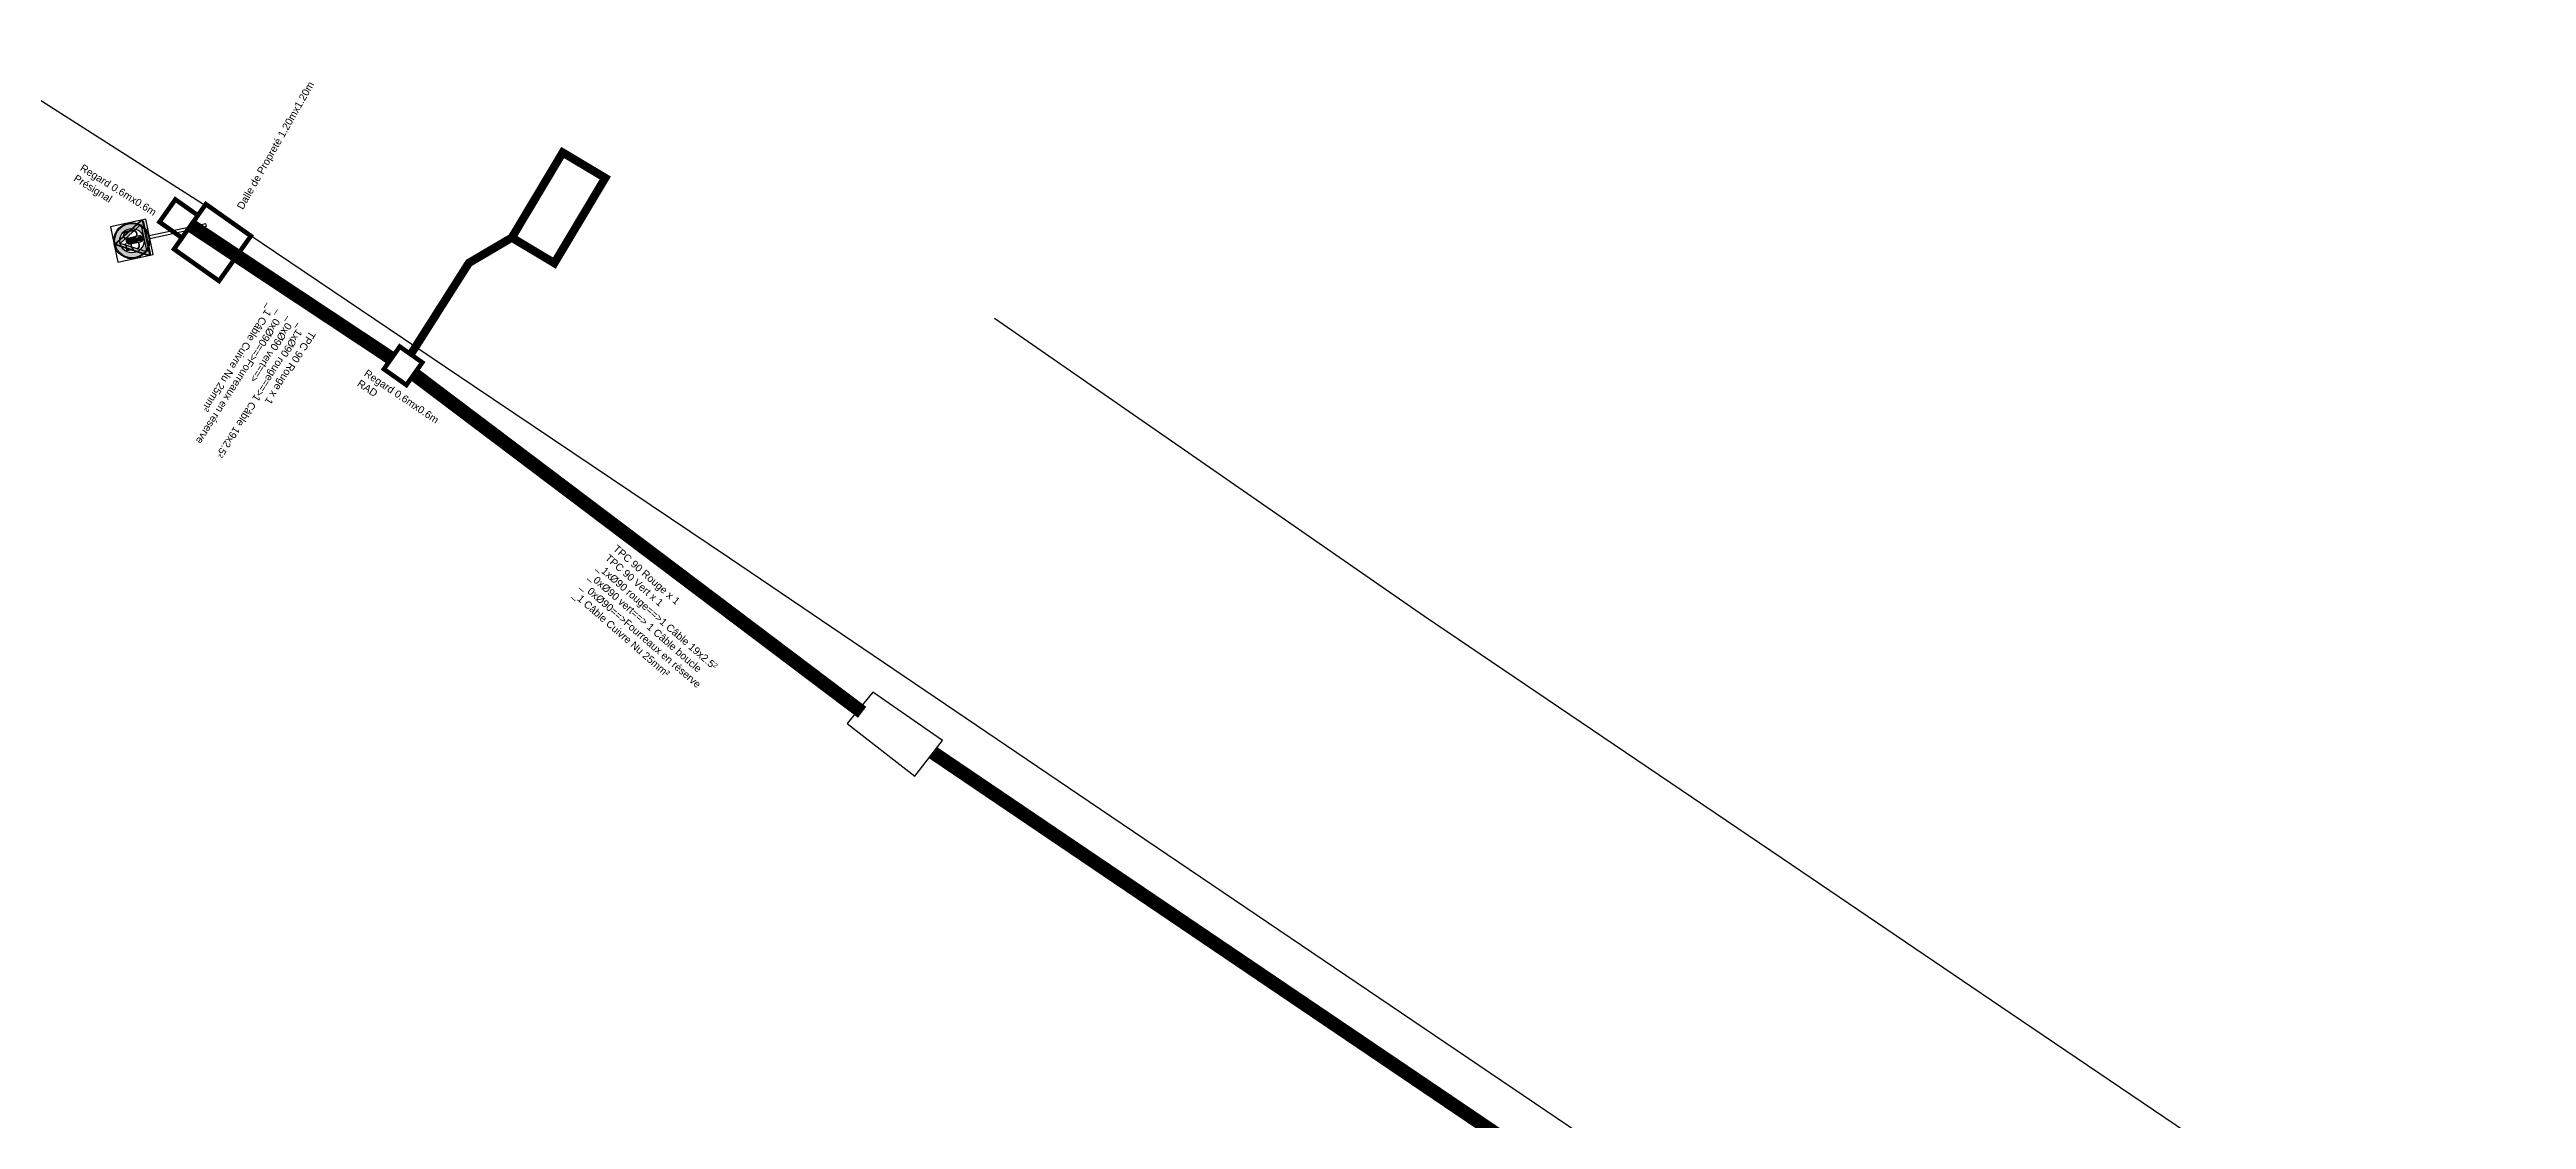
# Model space of a CAD drawing. Extents: x 599509 to 599717, y 117117 to 117381.
# Drawn here: x 599563.6 to 599617.5, y 117332.9 to 117356.2 of the extents above; entities that cross this region are included whole.
import ezdxf
from ezdxf.enums import TextEntityAlignment as Align

# ---------------------------------------------------------------- set-up
doc = ezdxf.new("R2010")
doc.units = 0
doc.linetypes.add('CACHE', pattern=[0.375, 0.25, -0.125])
doc.linetypes.add('CHEMINEMENT', pattern=[23, 12, -2, 1, -2, 1, -2, 1, -2])
for name, color, linetype in [('_SDEL_Boucle sol', 144, 'Continuous'), ('_SDEL_Chambre existante', 251, 'Continuous'), ('_SDEL_Chambre-Tampon a poser', 20, 'Continuous'), ('_SDEL_Dalle proprete', 251, 'Continuous'), ('_SDEL_Fourreaux existants', 7, 'Continuous'), ('_SDEL_GLISSIERES Securites', 6, 'Continuous'), ('_SDEL_PreSignal', 7, 'Continuous'), ('_SDEL_Tranchee Pelle', 1, 'Continuous'), ('CAC ARMOIRE + FEU', 7, 'Continuous'), ('DETAILS', 7, 'Continuous')]:
    doc.layers.add(name, color=color, linetype=linetype)
doc.styles.add('arial', font='arial.ttf', dxfattribs={"height": 3})
doc.styles.get("Standard").update_dxf_attribs({"font": 'arial.ttf'})
doc.linetypes.add('GBA', pattern='A,12.7,-5.08,["GBA",Standard,S=2.54,R=0,X=-2.54,Y=-1.27],-6.35', length=24.13)

# ---------------------------------------------------------------- blocks, each defined once
blk = doc.blocks.new('A$C35364F0D')
h = blk.add_hatch(color=11)
h.paths.add_polyline_path([(3.08, 6.62, 1), (0.07, 6.62, 1)])
h.paths.add_polyline_path([(0.52, 6.62, -1), (2.63, 6.62, -1)], flags=16)
h = blk.add_hatch(color=1)
h.paths.add_polyline_path([(1.57, 7.67), (2.8, 5.55), (0.35, 5.55)], flags=16)
edge = h.paths.add_edge_path()
edge.add_line((0.17, 5.34), (2.98, 5.34))
edge.add_arc((2.98, 5.44), 0.102, 269.9994, 389.9993)
edge.add_line((3.07, 5.5), (1.66, 7.93))
edge.add_arc((1.57, 7.88), 0.102, 30, 150)
edge.add_line((1.49, 7.93), (0.08, 5.5))
edge.add_arc((0.17, 5.44), 0.102, 150.0007, 270.0006)
blk.add_hatch(color=1).paths.add_polyline_path([(1.79, 6.82, 1), (1.4, 6.82, 1)])
h = blk.add_hatch(color=40)
h.paths.add_polyline_path([(1.79, 6.34, 1), (1.4, 6.34, 1)])
h.paths.add_polyline_path([(1.79, 5.9, 1), (1.4, 5.9, 1)])
at = {"color": 0}
for p, q in [((1.45, 5.05), (1.45, 0)), ((1.45, 5.05), (1.7, 5.05)), ((1.7, 5.05), (1.7, 0))]:
    blk.add_line(p, q, dxfattribs=at)
at = {"color": 7}
blk.add_lwpolyline([(0, 5.05), (3.15, 5.05), (3.15, 8.2), (0, 8.2)], close=True, dxfattribs=at)
at = {"color": 7, "linetype": 'Continuous'}
blk.add_lwpolyline([(0.02, 5.53), (1.43, 7.96, -0.57735), (1.72, 7.96), (3.13, 5.53, -0.57735), (2.98, 5.28), (0.17, 5.28, -0.57735)], format="xyb", close=True, dxfattribs=at)
at = {"color": 1, "linetype": 'Continuous'}
blk.add_lwpolyline([(0.17, 5.34), (2.98, 5.34, 0.57735), (3.07, 5.5), (1.66, 7.93, 0.57735), (1.49, 7.93), (0.08, 5.5, 0.57735)], format="xyb", close=True, dxfattribs=at)
blk.add_lwpolyline([(1.57, 7.67), (2.8, 5.55), (0.35, 5.55)], close=True, dxfattribs=at)
at = {"color": 7, "linetype": 'Continuous'}
blk.add_lwpolyline([(1.32, 5.95), (1.32, 6.82, -1), (1.88, 6.82), (1.88, 5.9, -1.076663), (1.32, 5.95, -0.862313)], format="xyb", dxfattribs=at)
at = {"color": 252}
for radius in [1.57, 1.5]:
    blk.add_circle((1.58, 6.62), radius, dxfattribs=at)
at = {"color": 11}
blk.add_circle((1.58, 6.62), 1.06, dxfattribs=at)
for centre, radius in [((1.59, 6.82), 0.199), ((1.59, 6.34), 0.199), ((1.59, 5.9), 0.197)]:
    blk.add_circle(centre, radius)
at = {"layer": 'CAC ARMOIRE + FEU', "color": 0}
blk.add_line((1.45, 0), (1.7, 0), dxfattribs=at)
at = {"color": 11, "style": 'arial'}
blk.add_attdef('50', text='', height=1.26, dxfattribs=at).set_placement((1.62, 6.65), align=Align.MIDDLE)

msp = doc.modelspace()

# ---------------------------------------------------------------- linework, layer by layer
at = {"layer": '_SDEL_Boucle sol', "const_width": 0.18}
msp.add_lwpolyline([(599573.66, 117352.087), (599574.587, 117351.533), (599575.695, 117353.387), (599574.768, 117353.941), (599573.66, 117352.087), (599572.725, 117351.537), (599571.459, 117349.546)], dxfattribs=at)
at = {"layer": '_SDEL_Chambre existante', "ltscale": 0.001}
msp.add_lwpolyline([(599581.519, 117342.19), (599580.962, 117341.506), (599582.437, 117340.364), (599583.039, 117341.137)], close=True, dxfattribs=at)
at = {"layer": '_SDEL_Chambre-Tampon a poser', "const_width": 0.1}
for points in [[(599566.333, 117352.918), (599565.987, 117352.428), (599566.477, 117352.082), (599566.823, 117352.572)], [(599571.22, 117349.715), (599570.874, 117349.225), (599571.364, 117348.879), (599571.71, 117349.369)]]:
    msp.add_lwpolyline(points, close=True, dxfattribs=at)
at = {"layer": '_SDEL_Dalle proprete', "const_width": 0.1}
msp.add_lwpolyline([(599566.996, 117352.817), (599566.304, 117351.837), (599567.284, 117351.144), (599567.977, 117352.124)], close=True, dxfattribs=at)
at = {"layer": '_SDEL_Fourreaux existants', "color": 0, "linetype": 'CHEMINEMENT', "ltscale": 0.2, "const_width": 0.3}
msp.add_lwpolyline([(599623.658, 117313.209), (599618.357, 117316.823), (599612.134, 117321.039), (599605.925, 117325.245), (599598.472, 117330.289), (599593.503, 117333.652), (599585.663, 117338.957), (599582.833, 117340.873)], dxfattribs=at)
at = {"layer": '_SDEL_GLISSIERES Securites', "color": 251, "linetype": 'GBA', "ltscale": 1.2}
for points in [[(599648.407, 117297.25), (599641.144, 117302.47), (599633.793, 117307.536), (599628.819, 117310.927), (599621.397, 117315.991), (599606.508, 117326.084), (599600.287, 117330.294), (599593.033, 117335.203), (599586.236, 117339.803), (599578.397, 117345.108), (599572.842, 117348.849), (599567.29, 117352.588), (599561.643, 117356.183)], [(599584.175, 117350.332), (599593.538, 117343.845), (599601.324, 117338.573), (599606.292, 117335.209), (599613.744, 117330.163), (599623.58, 117323.502), (599631.12, 117318.37), (599640.315, 117312.112), (599657.049, 117300.721)]]:
    msp.add_lwpolyline(points, dxfattribs=at)
at = {"layer": '_SDEL_Tranchee Pelle', "linetype": 'CACHE', "ltscale": 8, "const_width": 0.3}
for points in [[(599566.67, 117352.354), (599571.038, 117349.458)], [(599571.53, 117349.114), (599581.289, 117341.752)]]:
    msp.add_lwpolyline(points, dxfattribs=at)

# ---------------------------------------------------------------- block references
at = {"layer": '_SDEL_PreSignal'}
ref = msp.add_blockref('A$C35364F0D', (599567.087, 117351.982), dxfattribs=dict(at, xscale=0.2500000000000001, yscale=0.25, zscale=0.25, rotation=102.1208784657255))
ref.add_attrib('50', '50', dxfattribs={"layer": 'DETAILS', "color": 11, "height": 0.315, "rotation": 102.1209, "style": 'arial'}).set_placement((599565.375, 117352.029), align=Align.MIDDLE)

# ---------------------------------------------------------------- texts
at = {"layer": '_SDEL_Chambre-Tampon a poser', "char_height": 0.16, "width": 5.9235, "attachment_point": 1}
for s, insert, rotation in [('Regard 0.6mx0.6m\\PPrésignal', (599564.328, 117353.698), 328.0225), ('Regard 0.6mx0.6m\\PRAD', (599570.516, 117349.227), 325.9634)]:
    msp.add_mtext(s, dxfattribs=dict(at, insert=insert, rotation=rotation))
at = {"layer": '_SDEL_Dalle proprete', "insert": (599567.663, 117352.764), "char_height": 0.16, "width": 5.9235, "attachment_point": 1, "rotation": 60.3556}
msp.add_mtext('Dalle de Propreté 1.20mx1.20m', dxfattribs=at)
at = {"layer": '_SDEL_Tranchee Pelle', "ltscale": 10, "char_height": 0.16, "width": 5.9235, "attachment_point": 1}
for s, insert, rotation in [('{TPC 90 Rouge x 1\\P_1xØ90 rouge==>1 Câble 19x2.5²\\P_0xØ90 vert==>\\P_ 0xØ90==>Fourreaux en réserve\\P_1 Câble Cuivre Nu 25mm²}', (599569.398, 117349.983), 237.3832), ('{TPC 90 Rouge x 1\\PTPC 90 Vert x 1\\P_1xØ90 rouge==>1 Câble 19x2.5²\\P_0xØ90 vert==> 1 Câble boucle\\P_ 0xØ90==>Fourreaux en réserve\\P_1 Câble Cuivre Nu 25mm²}', (599575.957, 117345.412), 318.8845)]:
    msp.add_mtext(s, dxfattribs=dict(at, insert=insert, rotation=rotation))

doc.saveas('drawing.dxf')
